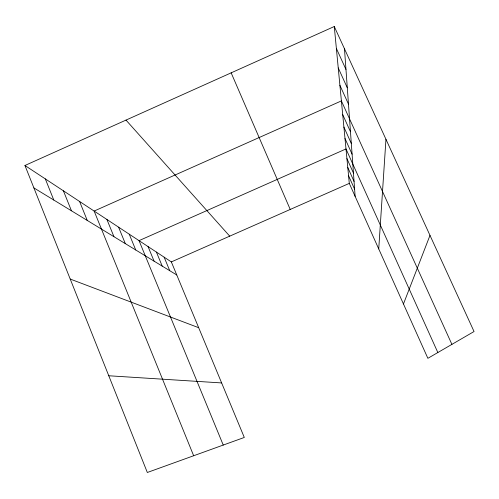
<?xml version="1.0" encoding="UTF-8"?>
<svg xmlns="http://www.w3.org/2000/svg" width="499" height="499" viewBox="0 0 499 499"><rect width="100%" height="100%" fill="white"/><g stroke="black" fill="none" stroke-linecap="round" stroke-linejoin="round"><path stroke-width="0.75" d="M378.735 248.932L385.958 139.29M403.46 303.978L429.988 235.385M24.95 165.487L171.338 261.913L244.298 437.455L147.33 472.484L24.95 165.487L334.274 26.516L474.05 331.529L427.874 358.319L349.294 183.383L334.274 26.516M171.338 261.913L349.294 183.383M108.776 375.766L221.637 382.933M70.222 279.053L198.683 327.7M33.888 187.911L176.771 274.98M125.991 120.091L229.721 236.152M336.376 48.459L345.969 69.455M338.241 67.92L347.292 87.787M339.9 85.298L348.477 104.148M451.907 344.379L341.397 100.904L94.136 211.058L193.662 455.749M342.707 114.608L350.466 131.742M343.898 127.083L351.315 143.475M344.99 138.485L352.088 154.197M437.841 352.537L345.994 148.945L139.034 240.637L223.246 445.064M346.917 158.576L353.454 173.091M347.766 167.477L354.059 181.455M348.558 175.723L354.621 189.208M231.156 72.842L290.225 209.449M164.146 257.172L169.76 270.708M156.405 252.076L162.219 266.11M148.06 246.581L154.079 261.152M129.241 234.187L135.728 249.968M118.581 227.157L125.324 243.631M106.923 219.485L113.953 236.701M79.584 201.471L87.263 220.433M63.404 190.818L71.463 210.809M45.315 178.898L53.792 200.037M344.478 48.777L355.138 196.406"/></g></svg>
